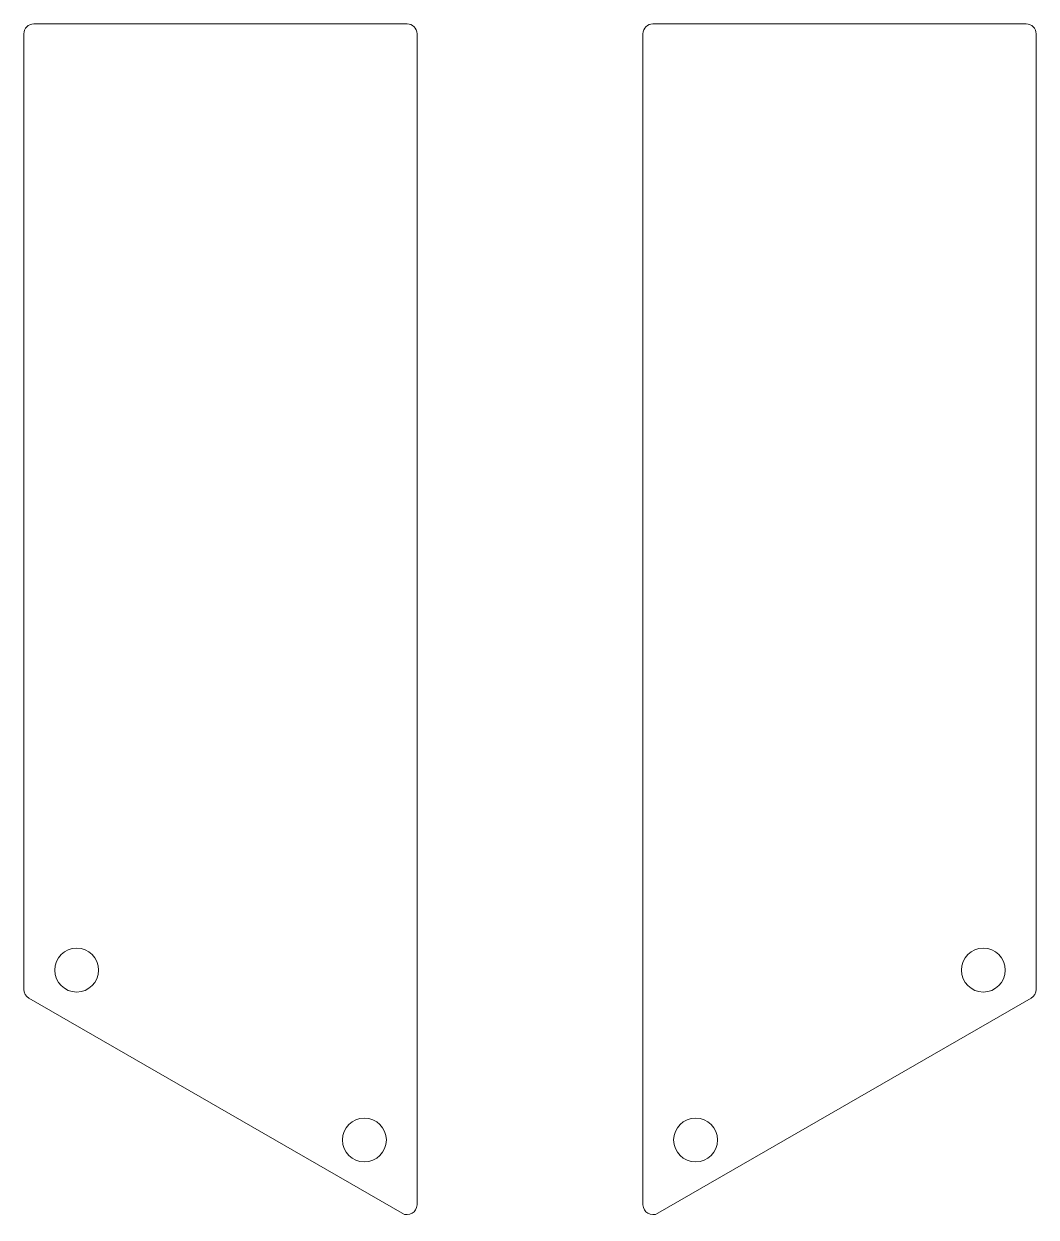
# Model space of a CAD drawing. Header units: millimetres. Extents: x -148.5 to -97.7, y 45 to 104.9.
import ezdxf

# ---------------------------------------------------------------- set-up
doc = ezdxf.new("R2010")
doc.units = ezdxf.units.MM
doc.header["$MEASUREMENT"] = 0
doc.layers.add('カット1(R255G0B0)', color=7, linetype='Continuous', lineweight=0)
doc.layers.add('カット2(R0G0B255)', color=7, linetype='Continuous', lineweight=0)

msp = doc.modelspace()

# ---------------------------------------------------------------- linework, layer by layer
at = {"layer": 'カット1(R255G0B0)', "color": 1, "lineweight": 0, "true_color": 0xff0000}
for centre in [(-145.852, 57.397), (-100.377, 57.397), (-131.42, 48.876), (-114.809, 48.876)]:
    msp.add_circle(centre, 1.1, dxfattribs=at)
at = {"layer": 'カット2(R0G0B255)', "color": 5, "lineweight": 0, "true_color": 0x0000ff}
for points in [[(-128.781, 104.381), (-128.781, 104.381), (-128.781, 45.628), (-128.781, 45.628), (-128.781, 45.243), (-129.198, 45.003), (-129.531, 45.195), (-129.531, 45.195), (-148.25, 55.998), (-148.25, 55.998), (-148.405, 56.087), (-148.5, 56.252), (-148.5, 56.431), (-148.5, 56.431), (-148.5, 104.379), (-148.5, 104.379), (-148.5, 104.655), (-148.276, 104.879), (-148, 104.879), (-148, 104.879), (-129.281, 104.881), (-129.281, 104.881), (-129.005, 104.882), (-128.781, 104.658), (-128.781, 104.381)], [(-117.448, 104.381), (-117.448, 104.381), (-117.448, 45.628), (-117.448, 45.628), (-117.448, 45.243), (-117.031, 45.003), (-116.698, 45.195), (-116.698, 45.195), (-97.979, 55.998), (-97.979, 55.998), (-97.824, 56.087), (-97.729, 56.252), (-97.729, 56.431), (-97.729, 56.431), (-97.729, 104.379), (-97.729, 104.379), (-97.729, 104.655), (-97.953, 104.879), (-98.229, 104.879), (-98.229, 104.879), (-116.948, 104.881), (-116.948, 104.881), (-117.224, 104.882), (-117.448, 104.658), (-117.448, 104.381)]]:
    msp.add_open_spline(points, degree=3, knots=[0, 0, 0, 0, 1, 1, 1, 2, 2, 2, 3, 3, 3, 4, 4, 4, 5, 5, 5, 6, 6, 6, 7, 7, 7, 8, 8, 8, 8], dxfattribs=at)

doc.saveas('drawing.dxf')
